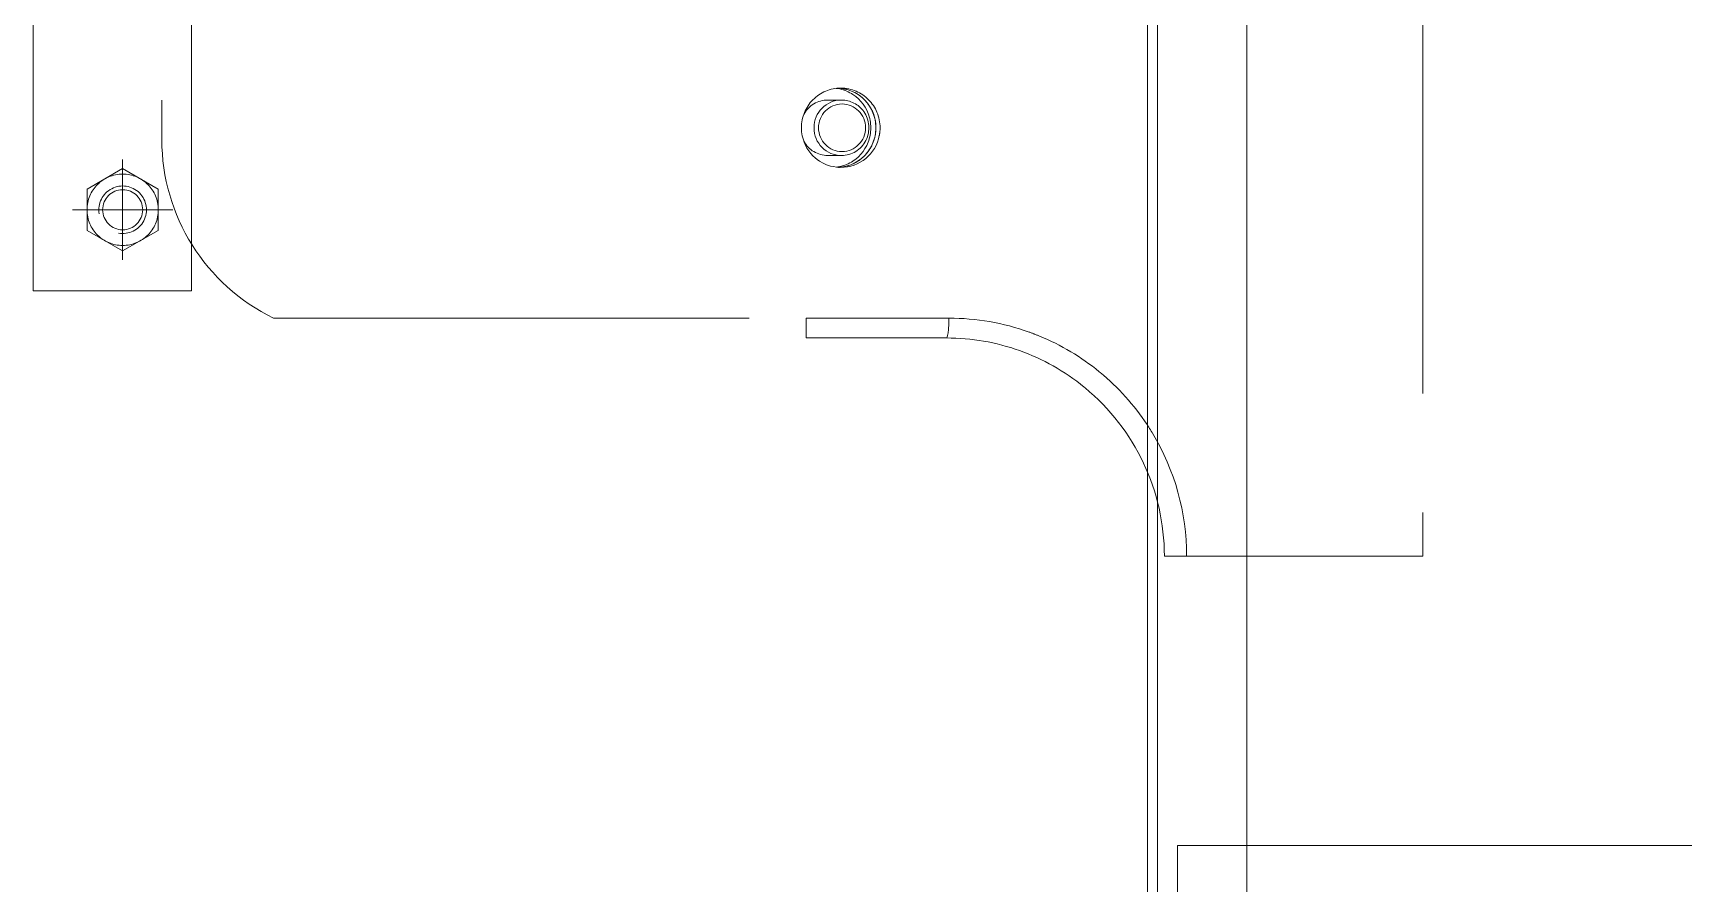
# Model space of a CAD drawing. Header units: millimetres. Extents: x 163705 to 1616509, y 81827 to 302547.
# Drawn here: x 595744.3 to 596160.9, y 146156.6 to 146371.2 of the extents above; entities that cross this region are included whole.
import ezdxf

# ---------------------------------------------------------------- set-up
doc = ezdxf.new("R2010")
doc.units = ezdxf.units.MM
doc.header["$LTSCALE"] = 10
doc.linetypes.add('ACAD_ISO02W100', pattern=[15, 12, -3])
doc.linetypes.add('CENTER2', pattern=[28.575, 19.05, -3.175, 3.175, -3.175])
for name, color, linetype, lineweight in [('1-中心线', 1, 'CENTER2', 0), ('1-虚线', 8, 'ACAD_ISO02W100', 0), ('1-设备轮廓', 2, 'Continuous', 18)]:
    doc.layers.add(name, color=color, linetype=linetype, lineweight=lineweight)

# ---------------------------------------------------------------- blocks, each defined once
blk = doc.blocks.new('*X26')
for p, q in [((-5.2, 9), (-10.39, 0)), ((5.2, 9), (-5.2, 9)), ((10.39, 0), (5.2, 9)), ((-10.39, 0), (-5.2, -9)), ((5.2, -9), (10.39, 0)), ((-5.2, -9), (5.2, -9))]:
    blk.add_line(p, q)
for radius in [9, 5.05]:
    blk.add_circle((0, 0), radius)
blk.add_arc((0, 0), 6, 260, 190)
at = {"layer": '1-中心线'}
for p, q in [((0, -12.64), (0, 12.64)), ((-12.64, 0), (12.64, 0))]:
    blk.add_line(p, q, dxfattribs=at)
blk = doc.blocks.new('A$C3984b98f')
for p, q in [((1.65, 509.7), (7.27, 509.7)), ((66.85, 509.7), (7.27, 509.7)), ((66.85, 348.7), (66.85, 509.7)), ((-18.59, 467.07), (-18.37, 467.25)), ((-14.57, 463.4), (-14.79, 463.22)), ((-88.76, 454.7), (-53.35, 454.7)), ((-88.76, 453.86), (-88.76, 454.7)), ((-88.76, 449.7), (-88.76, 453.86)), ((-223.15, 449.7), (-88.76, 449.7)), ((-88.76, 449.7), (-88.76, 449.7)), ((-52.73, 449.7), (-88.76, 449.7)), ((-283.86, 442.81), (-283.86, -157.19)), ((-283.86, 442.81), (-243.86, 442.81)), ((-283.86, 442.81), (-283.86, -157.19)), ((-243.86, 442.81), (-283.86, 442.81)), ((-243.86, 442.81), (-283.86, 442.81)), ((-243.86, 442.81), (-263.86, 442.81)), ((-243.86, 442.81), (-243.86, -157.19)), ((-243.86, 442.81), (-243.86, -157.19)), ((-79.84, 408.7), (-83.29, 408.7)), ((-251.35, 244.7), (-251.35, 404.7)), ((-79.84, 394.7), (-83.29, 394.7))]:
    blk.add_line(p, q)
for points in [[(-52.73, 449.7), (-52.75, 451.17), (-52.84, 452.61), (-52.93, 453.4), (-53.05, 454.06), (-53.18, 454.5), (-53.25, 454.64), (-53.29, 454.68), (-53.35, 454.7)], [(-89.94, 401.7), (-89.88, 402.73), (-89.73, 403.76), (-89.54, 404.51), (-89.16, 405.57), (-89.01, 405.92), (-88.54, 406.81), (-88.11, 407.48), (-87.54, 408.22), (-87.04, 408.76), (-86.51, 409.26), (-85.95, 409.71), (-85.36, 410.12), (-84.49, 410.62), (-83.6, 411.02), (-82.61, 411.35), (-81.97, 411.5), (-81, 411.65), (-80.02, 411.7)]]:
    blk.add_lwpolyline(points)
for centre, radius, start, end in [((-53.35, 509.7), 55, 309.4942, 360), ((-52.72, 509.7), 60, 328.9125, 0.0004), ((-52.69, 509.66), 59.95, 309.4858, 326.4751), ((-52.69, 509.68), 59.96, 326.4659, 328.9095), ((-53.35, 509.7), 55, 270, 309.1993), ((-52.7, 509.66), 59.96, 292.396, 309.2247), ((-52.75, 509.78), 60.08, 289.7165, 292.397), ((-52.72, 509.68), 59.98, 269.9954, 289.7197), ((-201.35, 404.7), 50, 115.8419, 180), ((-81.06, 401.81), 9.89, 51.1257, 82.0349), ((-81.12, 401.74), 9.98, 30.6387, 51.1396), ((-81.19, 401.7), 10.06, 359.9971, 30.6341), ((-79.9, 401.69), 10.04, 179.9703, 224.7408), ((-80.17, 401.7), 10.08, 0.0099, 11.2361), ((-80, 401.58), 9.89, 224.7365, 269.9562), ((-81.05, 401.55), 9.85, 273.0095, 282.2577)]:
    blk.add_arc(centre, radius, start, end)
for centre, major_axis, ratio, start_param, end_param in [((-83.29, 401.7), (0, -7), 0.989016, 3.141629, 4.20947), ((-79.84, 401.7), (0, 7), 0.989016, 0.000027, 3.141619), ((-82.33, 401.7), (0, 10), 0.989017, 4.712852, 6.169484), ((-81.05, 401.7), (0, 10), 0.989016, 4.71264, 6.231786), ((-81.05, 401.7), (0, 10), 0.989016, 6.145646, 6.229422), ((-80.01, 401.7), (-0.12, 10), 0.992333, 4.897714, 6.271914), ((-79.84, 401.7), (0, 7), 0.989016, 4.086512, 6.283212), ((-82.33, 401.7), (0, 10), 0.989016, 3.258327, 4.712389), ((-81.05, 401.7), (0, 10), 0.989016, 3.192176, 4.712389), ((-80.01, 401.7), (-0.11, 10), 0.992299, 3.130249, 4.701025), ((-81.05, 401.7), (-0.11, 10), 0.992298, 3.34306, 4.701559), ((-83.29, 401.7), (0, -7), 0.989016, 5.21657, 6.283222), ((-79.84, 401.7), (0, 7), 0.989016, 3.141619, 4.086512)]:
    blk.add_ellipse(centre, major_axis=major_axis, ratio=ratio, start_param=start_param, end_param=end_param)
blk.add_ellipse((-79.69, 401.7), major_axis=(0, -6), ratio=0.989016)
at = {"rotation": 270}
blk.add_blockref('*X26', (-261.24, 422.38), dxfattribs=at)
blk = doc.blocks.new('A$Ce0621208')
for p, q in [((1899.79, 815.05), (-1114.06, 815.05)), ((1899.79, 812.55), (-1114.06, 812.55)), ((824.79, 807.55), (864.79, 807.55)), ((824.79, 402.55), (824.79, 807.55)), ((-954.06, 790.05), (1649.79, 790.05))]:
    blk.add_line(p, q)
blk = doc.blocks.new('G$C126DDED6')
at = {"rotation": 90}
blk.add_blockref('A$Ce0621208', (1640.05, 2164.12), dxfattribs=at)
at = {"layer": '1-虚线'}
blk.add_blockref('A$C3984b98f', (827.56, 2406.26), dxfattribs=at)

msp = doc.modelspace()

# ---------------------------------------------------------------- block references
at = {"layer": '1-设备轮廓', "xscale": -1, "rotation": 180}
msp.add_blockref('G$C126DDED6', (595200.592, 149155.24), dxfattribs=at)

doc.saveas('drawing.dxf')
